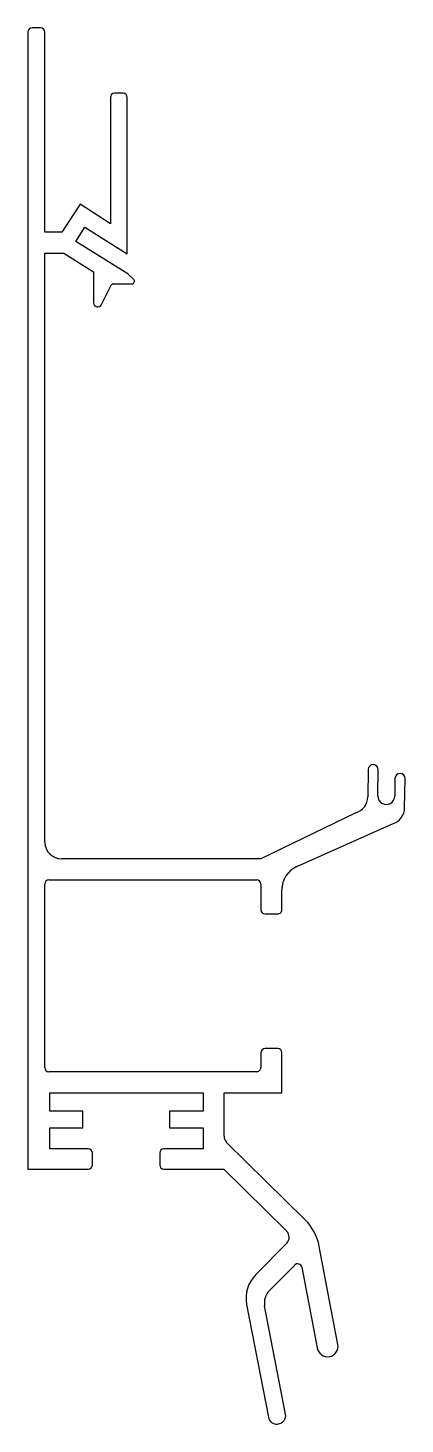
# Model space of a CAD drawing. Extents: x 1526 to 1570, y 616 to 782.
import ezdxf

# ---------------------------------------------------------------- set-up
doc = ezdxf.new("R2010")
doc.units = 0
doc.header["$LTSCALE"] = 15
doc.layers.get('0').update_dxf_attribs({"linetype": 'CONTINUOUS'})

msp = doc.modelspace()

# ---------------------------------------------------------------- linework, layer by layer
for p, q in [((1527.16, 781.78), (1526.16, 781.78)), ((1525.66, 781.28), (1525.66, 646.14)), ((1527.66, 757.49), (1527.66, 781.28)), ((1535.46, 773.52), (1535.46, 758.5)), ((1536.96, 774.02), (1535.96, 774.02)), ((1537.46, 754.94), (1537.46, 773.52)), ((1531.85, 760.84), (1529.67, 757.49)), ((1535.46, 758.5), (1531.85, 760.84)), ((1529.67, 757.49), (1527.66, 757.49)), ((1531.35, 756.4), (1532.44, 758.08)), ((1532.44, 758.08), (1537.46, 754.94)), ((1537.51, 752.55), (1531.35, 756.4)), ((1527.66, 685.02), (1527.66, 754.99)), ((1527.66, 754.99), (1529.94, 754.99)), ((1529.94, 754.99), (1533.44, 752.8)), ((1533.44, 752.8), (1533.44, 749.12)), ((1538.23, 751.86), (1537.51, 752.55)), ((1534.41, 748.92), (1535.55, 751.19)), ((1535.83, 751.36), (1538.04, 751.36)), ((1534.4, 748.91), (1534.41, 748.92)), ((1566.07, 693.63), (1566.02, 690.39)), ((1567.23, 690.51), (1567.27, 693.61)), ((1569.26, 692.58), (1569.23, 690.48)), ((1570.41, 689.08), (1570.46, 692.57)), ((1564.6, 688.5), (1553.33, 683.02)), ((1557.6, 682.1), (1568.98, 687.2)), ((1553.33, 683.02), (1529.66, 683.02)), ((1528.16, 680.52), (1552.83, 680.52)), ((1527.66, 658.22), (1527.66, 680.02)), ((1553.33, 680.02), (1553.33, 676.97)), ((1555.83, 676.97), (1555.83, 679.36)), ((1553.83, 676.47), (1555.33, 676.47)), ((1555.33, 660.47), (1553.83, 660.47)), ((1553.33, 659.97), (1553.33, 658.22)), ((1555.83, 655.22), (1555.83, 659.97)), ((1552.83, 657.72), (1528.16, 657.72)), ((1528.26, 655.22), (1546.46, 655.22)), ((1528.26, 653.04), (1528.26, 655.22)), ((1546.46, 655.22), (1546.46, 653.04)), ((1548.96, 655.22), (1555.83, 655.22)), ((1548.96, 650.05), (1548.96, 655.22)), ((1555.83, 655.22), (1555.83, 655.22)), ((1532.17, 653.04), (1528.26, 653.04)), ((1532.17, 651.04), (1532.17, 653.04)), ((1542.47, 653.04), (1542.47, 651.04)), ((1546.46, 653.04), (1542.47, 653.04)), ((1528.26, 648.54), (1528.26, 651.04)), ((1528.26, 651.04), (1532.17, 651.04)), ((1542.47, 651.04), (1546.46, 651.04)), ((1546.46, 651.04), (1546.46, 648.54)), ((1558.58, 640.13), (1549.26, 649.33)), ((1532.82, 648.54), (1528.26, 648.54)), ((1533.32, 646.64), (1533.32, 648.04)), ((1541.32, 648.04), (1541.32, 646.64)), ((1546.46, 648.54), (1541.82, 648.54)), ((1525.66, 646.14), (1532.82, 646.14)), ((1541.82, 646.14), (1548.94, 646.14)), ((1548.94, 646.14), (1556.4, 638.76)), ((1548.94, 646.14), (1548.94, 646.14)), ((1556.41, 637.35), (1552.72, 633.62)), ((1562.49, 625.31), (1560.26, 636.96)), ((1554.33, 631.69), (1557.35, 634.75)), ((1558.19, 634.49), (1560.03, 624.89)), ((1551.64, 630.06), (1554.22, 616.66)), ((1556.26, 617.04), (1553.78, 629.9)), ((1555.32, 615.85), (1555.39, 615.86))]:
    msp.add_line(p, q)
for centre, radius, start, end in [((1526.16, 781.28), 0.5, 90, 180), ((1527.16, 781.28), 0.5, 0, 90), ((1535.96, 773.52), 0.5, 90, 180), ((1536.96, 773.52), 0.5, 0, 90), ((1538.03, 751.65), 0.287, 270.2307, 46.2031), ((1535.83, 751.05), 0.303, 89.7899, 153.561), ((1533.95, 749.12), 0.502, 180.1547, 335.5477), ((1566.67, 693.62), 0.6, 358.8178, 178.7959), ((1569.86, 692.57), 0.6, 0.0128, 178.4767), ((1564.03, 690.42), 2, 286.5938, 359.1543), ((1568.23, 690.49), 1, 178.7182, 359.4395), ((1568.41, 689.11), 2, 286.5777, 359.1702), ((1529.66, 685.02), 2, 180, 270), ((1558.82, 679.37), 2.99, 114.0533, 180.0763), ((1528.16, 680.02), 0.5, 90, 180), ((1552.83, 680.02), 0.5, 0, 90), ((1553.83, 676.97), 0.5, 180, 270), ((1555.33, 676.97), 0.5, 270, 0.0001), ((1553.83, 659.97), 0.5, 90, 180), ((1555.33, 659.97), 0.5, 0, 90), ((1528.16, 658.22), 0.5, 180, 270), ((1552.83, 658.22), 0.499, 269.9091, 0.0633), ((1549.96, 650.05), 1, 180, 225.3295), ((1532.82, 648.04), 0.5, 0, 90), ((1541.82, 648.04), 0.5, 90, 180), ((1532.82, 646.64), 0.5, 270, 0), ((1541.82, 646.64), 0.5, 180, 270), ((1554.41, 635.87), 5.96, 10.5556, 45.6065), ((1555.69, 638.05), 1, 315.3558, 45.3036), ((1557.7, 634.39), 0.5, 10.8707, 135.2918), ((1555.56, 630.81), 3.99, 135.3377, 190.8244), ((1555.75, 630.28), 2.01, 135.223, 190.9393), ((1561.26, 625.1), 1.25, 189.6268, 9.5886), ((1555.21, 616.85), 1.01, 191.2477, 276.0895), ((1555.28, 616.85), 1, 276.5078, 10.8289)]:
    msp.add_arc(centre, radius, start, end)

doc.saveas('drawing.dxf')
